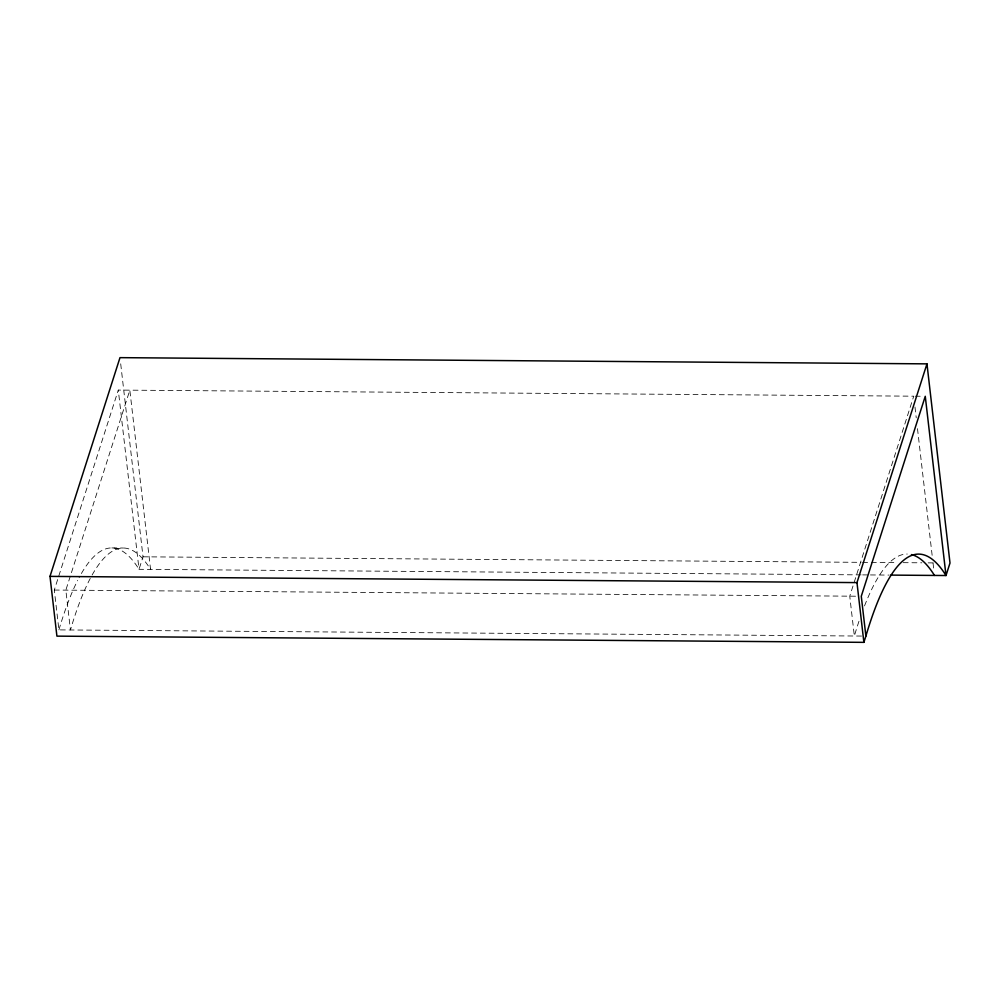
<?xml version="1.0" encoding="UTF-8"?>
<svg xmlns="http://www.w3.org/2000/svg" width="1000" height="1000" viewBox="0 0 1000 1000"><rect width="100%" height="100%" fill="white"/><g stroke="black" fill="none" stroke-linecap="round" stroke-linejoin="round"><path stroke-width="0.75" stroke-dasharray="5 3.75" d="M861.562 636.062L58.913 629.888L54.3 590.05L118.287 390.075L913.737 396.188L849.75 596.175L854.35 636.013A471.75 92.537 -89.6 0 1 859.425 619.925M120.7 363.825L143.025 556.812L139.025 569.312A471.75 92.537 -89.6 0 0 79.125 577.587M915.175 396.2L922.375 396.262M111.838 547.925L123.362 548.013M143.025 556.812L861.025 562.337M862.588 562.35L896.925 562.612M903.175 562.663L921.9 562.812M928.15 562.863L934.388 562.913M861.075 574.875L139.025 569.312L118.287 390.075M862.638 574.888L868.888 574.938M870.45 574.938L889.188 575.087M54.3 590.05L856.95 596.225M914.987 407.013L916.237 417.825M917.487 428.638L932.325 556.9M933.037 563.075L933.938 570.8M58.913 629.888A471.75 92.537 -89.6 0 1 77.663 580.4M92.125 575A471.75 92.537 -89.6 0 1 150.562 569.4L129.825 390.163L65.838 590.138L70.438 629.975A471.75 92.537 -89.6 0 1 91.388 576.325M864.525 605.9A471.75 92.537 -89.6 0 1 907.275 554.05"/><path stroke-width="1.5" d="M50 576.388L119.987 357.65L926.963 363.862L950 563.025L946 575.525A471.75 92.537 -89.6 0 0 865.888 636.1L863.888 642.35L56.913 636.138L50 576.388L856.975 582.6L926.963 363.862M890.75 575.1L946 575.525L925.263 396.287L861.275 596.263L865.888 636.1M856.975 582.6L863.888 642.35M911.438 554.575A471.75 92.537 -89.6 0 1 934.475 575.438"/></g></svg>
